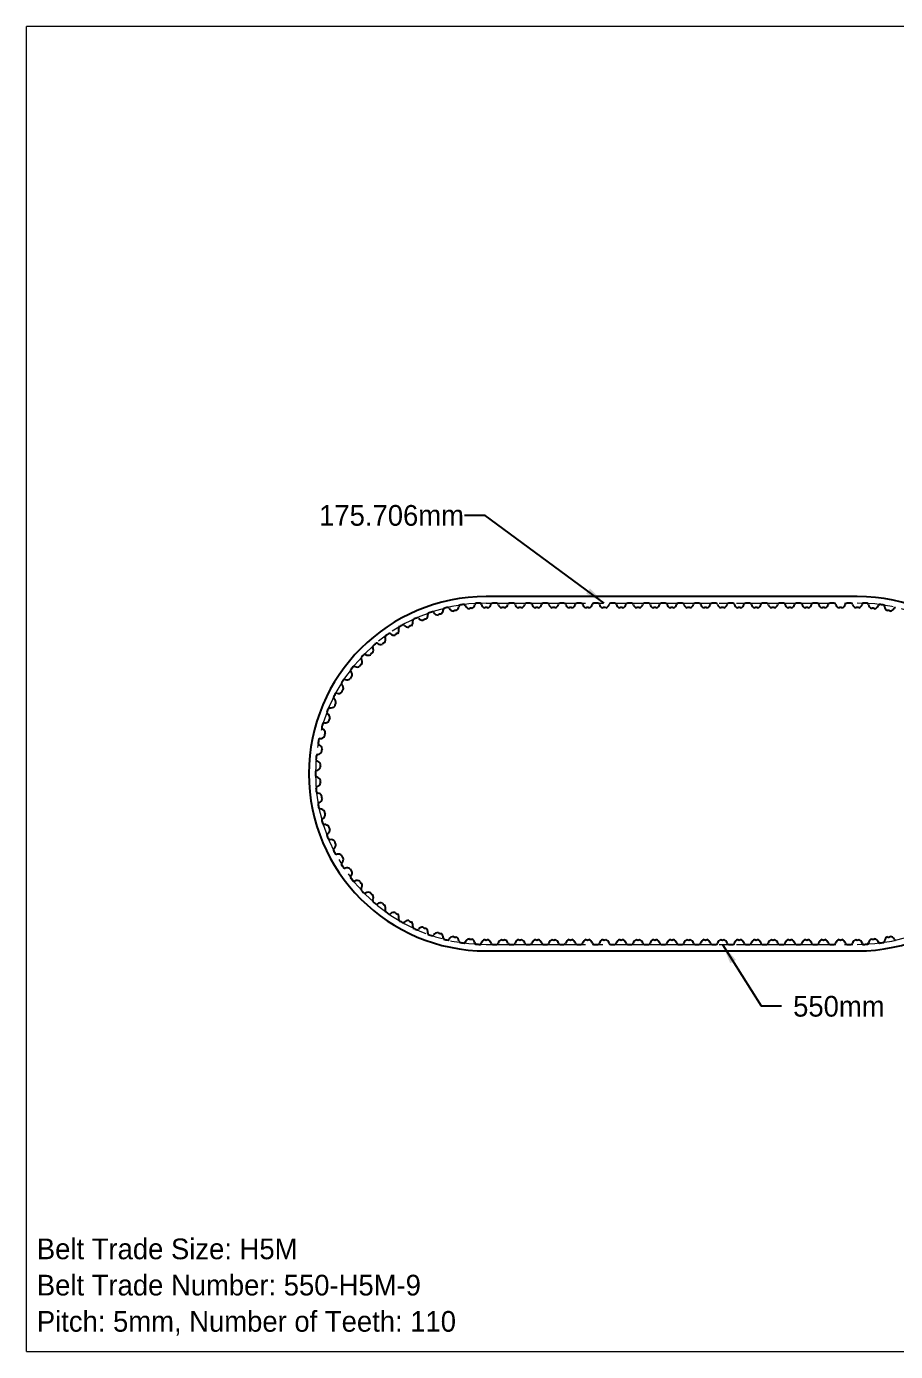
# Model space of a CAD drawing. Header units: inches. Extents: x 0.5 to 20.8, y 0.5 to 15.9.
# Drawn here: x 0.48 to 10.62, y 0.48 to 15.95 of the extents above; entities that cross this region are included whole.
import ezdxf

# ---------------------------------------------------------------- set-up
doc = ezdxf.new("R2010")
doc.units = ezdxf.units.IN
doc.header["$LTSCALE"] = 1.93327
doc.header["$MEASUREMENT"] = 0
doc.linetypes.add('SLD-Center', pattern=[0.75, 0.6, -0.05, 0.05, -0.05])
doc.linetypes.add('SLD-Solid', pattern=[0])
doc.styles.add('SLDTEXTSTYLE0', font='ARIAL.TTF', dxfattribs={"width": 0.948})
doc.styles.get("Standard").update_dxf_attribs({"font": 'ARIAL.TTF'})
doc.dimstyles.new('SLDDIMSTYLE0', dxfattribs={"dimtxt": 0.18, "dimasz": 0.234579, "dimexe": 0, "dimexo": 0.0625, "dimgap": 0, "dimtad": 0, "dimtih": 1, "dimtoh": 1, "dimdec": 0, "dimrnd": 1e-09, "dimzin": 0, "dimdsep": 46, "dimtxsty": 'STANDARD', "dimsah": 1, "dimcen": 0.09, "dimadec": 0, "dimazin": 0, "dimtfac": 0.234579, "dimtdec": 0, "dimtofl": 0, "dimtmove": 0, "dimatfit": 3, "dimfxl": 1, "dimfrac": 2, "dimtolj": 1, "dimtzin": 0, "dimarcsym": 0})

msp = doc.modelspace()

# ---------------------------------------------------------------- linework, layer by layer
at = {"color": 7, "linetype": 'SLD-Solid', "lineweight": 18}
for p, q in [((0.483, 0.483), (0.483, 15.949)), ((20.783, 15.949), (0.483, 15.949)), ((0.483, 0.483), (20.783, 0.483))]:
    msp.add_line(p, q, dxfattribs=at)
at = {"color": 7, "linetype": 'SLD-Solid', "lineweight": 25}
for p, q in [((10.178, 9.295), (5.847, 9.295)), ((5.968, 9.22), (5.924, 9.22)), ((6.165, 9.22), (6.121, 9.22)), ((6.362, 9.22), (6.317, 9.22)), ((6.559, 9.22), (6.514, 9.22)), ((6.755, 9.22), (6.711, 9.22)), ((6.952, 9.22), (6.908, 9.22)), ((7.149, 9.22), (7.105, 9.22)), ((7.346, 9.22), (7.302, 9.22)), ((7.543, 9.22), (7.499, 9.22)), ((7.74, 9.22), (7.695, 9.22)), ((7.937, 9.22), (7.892, 9.22)), ((8.133, 9.22), (8.089, 9.22)), ((8.33, 9.22), (8.286, 9.22)), ((8.527, 9.22), (8.483, 9.22)), ((8.724, 9.22), (8.68, 9.22)), ((8.921, 9.22), (8.876, 9.22)), ((9.118, 9.22), (9.073, 9.22)), ((9.315, 9.22), (9.27, 9.22)), ((9.511, 9.22), (9.467, 9.22)), ((9.708, 9.22), (9.664, 9.22)), ((9.905, 9.22), (9.861, 9.22)), ((10.102, 9.22), (10.058, 9.22)), ((5.847, 5.159), (10.178, 5.159)), ((5.924, 5.234), (5.968, 5.234)), ((6.121, 5.234), (6.165, 5.234)), ((6.317, 5.234), (6.362, 5.234)), ((6.514, 5.234), (6.559, 5.234)), ((6.711, 5.234), (6.755, 5.234)), ((6.908, 5.234), (6.952, 5.234)), ((7.105, 5.234), (7.149, 5.234)), ((7.302, 5.234), (7.346, 5.234)), ((7.499, 5.234), (7.543, 5.234)), ((7.695, 5.234), (7.74, 5.234)), ((7.892, 5.234), (7.937, 5.234)), ((8.089, 5.234), (8.133, 5.234)), ((8.286, 5.234), (8.33, 5.234)), ((8.483, 5.234), (8.527, 5.234)), ((8.68, 5.234), (8.724, 5.234)), ((8.876, 5.234), (8.921, 5.234)), ((9.073, 5.234), (9.118, 5.234)), ((9.27, 5.234), (9.315, 5.234)), ((9.467, 5.234), (9.511, 5.234)), ((9.664, 5.234), (9.708, 5.234)), ((9.861, 5.234), (9.905, 5.234)), ((10.058, 5.234), (10.102, 5.234))]:
    msp.add_line(p, q, dxfattribs=at)
at = {"color": 8, "linetype": 'SLD-Center', "lineweight": 18}
for p, q in [((5.847, 9.22), (10.178, 9.22)), ((5.847, 5.234), (10.178, 5.234))]:
    msp.add_line(p, q, dxfattribs=at)
at = {"color": 7, "linetype": 'SLD-Solid', "lineweight": 25}
for centre, radius, start, end in [((5.847, 7.227), 2.068, 90, 270), ((10.178, 7.227), 2.068, 270, 90), ((5.286, 9.139), 0.0591, 302.4913, 1.8861), ((5.365, 9.142), 0.0197, 126.5592, 181.8861), ((5.847, 7.227), 1.993, 102.9059, 104.3668), ((5.399, 9.15), 0.0197, 25.3866, 80.7135), ((5.47, 9.184), 0.0591, 205.3866, 264.7815), ((5.486, 9.1), 0.0328, 70.9091, 130.9091), ((5.47, 9.184), 0.0591, 297.0367, 356.4316), ((5.549, 9.179), 0.0197, 121.1047, 176.4316), ((5.847, 7.227), 1.993, 97.4514, 98.9122), ((5.584, 9.184), 0.0197, 19.9321, 75.2589), ((5.658, 9.211), 0.0591, 199.9321, 259.3269), ((5.666, 9.126), 0.0328, 65.4545, 125.4545), ((5.658, 9.211), 0.0591, 291.5822, 350.977), ((5.736, 9.198), 0.0197, 115.6502, 170.977), ((5.847, 7.227), 1.993, 91.9969, 93.4577), ((5.771, 9.2), 0.0197, 14.4775, 69.8044), ((5.847, 9.22), 0.0591, 194.4775, 253.8724), ((5.847, 9.135), 0.0328, 60, 120), ((5.847, 9.22), 0.0591, 286.1276, 345.5225), ((5.924, 9.2), 0.0197, 90, 165.5225), ((5.968, 9.2), 0.0197, 14.4775, 90), ((6.044, 9.22), 0.0591, 194.4775, 253.8724), ((6.044, 9.135), 0.0328, 60, 120), ((6.044, 9.22), 0.0591, 286.1276, 345.5225), ((6.121, 9.2), 0.0197, 90, 165.5225), ((6.165, 9.2), 0.0197, 14.4775, 90), ((6.241, 9.22), 0.0591, 194.4775, 253.8724), ((6.241, 9.135), 0.0328, 60, 120), ((6.241, 9.22), 0.0591, 286.1276, 345.5225), ((6.317, 9.2), 0.0197, 90, 165.5225), ((6.362, 9.2), 0.0197, 14.4775, 90), ((6.438, 9.22), 0.0591, 194.4775, 253.8724), ((6.438, 9.135), 0.0328, 60, 120), ((6.438, 9.22), 0.0591, 286.1276, 345.5225), ((6.514, 9.2), 0.0197, 90, 165.5225), ((6.559, 9.2), 0.0197, 14.4775, 90), ((6.635, 9.22), 0.0591, 194.4775, 253.8724), ((6.635, 9.135), 0.0328, 60, 120), ((6.635, 9.22), 0.0591, 286.1276, 345.5225), ((6.711, 9.2), 0.0197, 90, 165.5225), ((6.755, 9.2), 0.0197, 14.4775, 90), ((6.832, 9.22), 0.0591, 194.4775, 253.8724), ((6.832, 9.135), 0.0328, 60, 120), ((6.832, 9.22), 0.0591, 286.1276, 345.5225), ((6.908, 9.2), 0.0197, 90, 165.5225), ((6.952, 9.2), 0.0197, 14.4775, 90), ((7.029, 9.22), 0.0591, 194.4775, 253.8724), ((7.029, 9.135), 0.0328, 60, 120), ((7.029, 9.22), 0.0591, 286.1276, 345.5225), ((7.105, 9.2), 0.0197, 90, 165.5225), ((7.149, 9.2), 0.0197, 14.4775, 90), ((7.225, 9.22), 0.0591, 194.4775, 253.8724), ((7.225, 9.135), 0.0328, 60, 120), ((7.225, 9.22), 0.0591, 286.1276, 345.5225), ((7.302, 9.2), 0.0197, 90, 165.5225), ((7.346, 9.2), 0.0197, 14.4775, 90), ((7.422, 9.22), 0.0591, 194.4775, 253.8724), ((7.422, 9.135), 0.0328, 60, 120), ((7.422, 9.22), 0.0591, 286.1276, 345.5225), ((7.499, 9.2), 0.0197, 90, 165.5225), ((7.543, 9.2), 0.0197, 14.4775, 90), ((7.619, 9.22), 0.0591, 194.4775, 253.8724), ((7.619, 9.135), 0.0328, 60, 120), ((7.619, 9.22), 0.0591, 286.1276, 345.5225), ((7.695, 9.2), 0.0197, 90, 165.5225), ((7.74, 9.2), 0.0197, 14.4775, 90), ((7.816, 9.22), 0.0591, 194.4775, 253.8724), ((7.816, 9.135), 0.0328, 60, 120), ((7.816, 9.22), 0.0591, 286.1276, 345.5225), ((7.892, 9.2), 0.0197, 90, 165.5225), ((7.937, 9.2), 0.0197, 14.4775, 90), ((8.013, 9.22), 0.0591, 194.4775, 253.8724), ((8.013, 9.135), 0.0328, 60, 120), ((8.013, 9.22), 0.0591, 286.1276, 345.5225), ((8.089, 9.2), 0.0197, 90, 165.5225), ((8.133, 9.2), 0.0197, 14.4775, 90), ((8.21, 9.22), 0.0591, 194.4775, 253.8724), ((8.21, 9.135), 0.0328, 60, 120), ((8.21, 9.22), 0.0591, 286.1276, 345.5225), ((8.286, 9.2), 0.0197, 90, 165.5225), ((8.33, 9.2), 0.0197, 14.4775, 90), ((8.407, 9.22), 0.0591, 194.4775, 253.8724), ((8.407, 9.135), 0.0328, 60, 120), ((8.407, 9.22), 0.0591, 286.1276, 345.5225), ((8.483, 9.2), 0.0197, 90, 165.5225), ((8.527, 9.2), 0.0197, 14.4775, 90), ((8.603, 9.22), 0.0591, 194.4775, 253.8724), ((8.603, 9.135), 0.0328, 60, 120), ((8.603, 9.22), 0.0591, 286.1276, 345.5225), ((8.68, 9.2), 0.0197, 90, 165.5225), ((8.724, 9.2), 0.0197, 14.4775, 90), ((8.8, 9.22), 0.0591, 194.4775, 253.8724), ((8.8, 9.135), 0.0328, 60, 120), ((8.8, 9.22), 0.0591, 286.1276, 345.5225), ((8.876, 9.2), 0.0197, 90, 165.5225), ((8.921, 9.2), 0.0197, 14.4775, 90), ((8.997, 9.22), 0.0591, 194.4775, 253.8724), ((8.997, 9.135), 0.0328, 60, 120), ((8.997, 9.22), 0.0591, 286.1276, 345.5225), ((9.073, 9.2), 0.0197, 90, 165.5225), ((9.118, 9.2), 0.0197, 14.4775, 90), ((9.194, 9.22), 0.0591, 194.4775, 253.8724), ((9.194, 9.135), 0.0328, 60, 120), ((9.194, 9.22), 0.0591, 286.1276, 345.5225), ((9.27, 9.2), 0.0197, 90, 165.5225), ((9.315, 9.2), 0.0197, 14.4775, 90), ((9.391, 9.22), 0.0591, 194.4775, 253.8724), ((9.391, 9.135), 0.0328, 60, 120), ((9.391, 9.22), 0.0591, 286.1276, 345.5225), ((9.467, 9.2), 0.0197, 90, 165.5225), ((9.511, 9.2), 0.0197, 14.4775, 90), ((9.588, 9.22), 0.0591, 194.4775, 253.8724), ((9.588, 9.135), 0.0328, 60, 120), ((9.588, 9.22), 0.0591, 286.1276, 345.5225), ((9.664, 9.2), 0.0197, 90, 165.5225), ((9.708, 9.2), 0.0197, 14.4775, 90), ((9.784, 9.22), 0.0591, 194.4775, 253.8724), ((9.784, 9.135), 0.0328, 60, 120), ((9.784, 9.22), 0.0591, 286.1276, 345.5225), ((9.861, 9.2), 0.0197, 90, 165.5225), ((9.905, 9.2), 0.0197, 14.4775, 90), ((9.981, 9.22), 0.0591, 194.4775, 253.8724), ((9.981, 9.135), 0.0328, 60, 120), ((9.981, 9.22), 0.0591, 286.1276, 345.5225), ((10.058, 9.2), 0.0197, 90, 165.5225), ((10.102, 9.2), 0.0197, 14.4775, 90), ((10.178, 9.22), 0.0591, 194.4775, 253.8724), ((10.178, 9.135), 0.0328, 60, 120), ((10.178, 9.22), 0.0591, 286.1276, 345.5225), ((10.254, 9.2), 0.0197, 110.1956, 165.5225), ((10.178, 7.227), 1.993, 86.5423, 88.0031), ((10.29, 9.198), 0.0197, 9.023, 64.3498), ((10.368, 9.211), 0.0591, 189.023, 248.4178), ((10.36, 9.126), 0.0328, 54.5455, 114.5455), ((10.368, 9.211), 0.0591, 280.6731, 340.0679), ((10.442, 9.184), 0.0197, 104.7411, 160.0679), ((10.178, 7.227), 1.993, 81.0878, 82.5486), ((10.477, 9.179), 0.0197, 3.5684, 58.8953), ((10.555, 9.184), 0.0591, 183.5684, 242.9633), ((10.539, 9.1), 0.0328, 49.0909, 109.0909), ((10.555, 9.184), 0.0591, 275.2185, 334.6134), ((10.627, 9.15), 0.0197, 99.2865, 154.6134), ((4.934, 8.998), 0.0591, 313.4003, 12.7952), ((5.011, 9.016), 0.0197, 137.4683, 192.7952), ((5.847, 7.227), 1.993, 113.815, 115.2759), ((5.043, 9.03), 0.0197, 36.2957, 91.6226), ((5.107, 9.077), 0.0591, 216.2957, 275.6906), ((5.138, 8.998), 0.0328, 81.8182, 141.8182), ((5.107, 9.077), 0.0591, 307.9458, 7.3407), ((5.185, 9.087), 0.0197, 132.0138, 187.3407), ((5.847, 7.227), 1.993, 108.3605, 109.8213), ((5.218, 9.099), 0.0197, 30.8411, 86.168), ((5.286, 9.139), 0.0591, 210.8411, 270.236), ((5.31, 9.057), 0.0328, 76.3636, 136.3636), ((4.615, 8.793), 0.0591, 324.3094, 23.7043), ((4.688, 8.825), 0.0197, 148.3774, 203.7043), ((5.847, 7.227), 1.993, 124.7241, 126.185), ((4.716, 8.846), 0.0197, 47.2048, 102.5317), ((4.77, 8.903), 0.0591, 227.2048, 286.5997), ((4.816, 8.832), 0.0328, 92.7273, 152.7273), ((4.77, 8.903), 0.0591, 318.8549, 18.2498), ((4.845, 8.928), 0.0197, 142.9229, 198.2498), ((5.847, 7.227), 1.993, 119.2696, 120.7304), ((4.875, 8.946), 0.0197, 41.7502, 97.0771), ((4.934, 8.998), 0.0591, 221.7502, 281.1451), ((4.973, 8.923), 0.0328, 87.2727, 147.2727), ((4.541, 8.708), 0.0197, 153.832, 209.1589), ((5.847, 7.227), 1.993, 130.1787, 131.6395), ((4.472, 8.669), 0.0591, 329.764, 29.1589), ((4.568, 8.731), 0.0197, 52.6593, 107.9862), ((4.615, 8.793), 0.0591, 232.6593, 292.0542), ((4.668, 8.726), 0.0328, 98.1818, 158.1818), ((4.406, 8.476), 0.0328, 109.0909, 169.0909), ((4.406, 8.577), 0.0197, 159.2865, 214.6134), ((5.847, 7.227), 1.993, 135.6332, 137.0941), ((4.341, 8.532), 0.0591, 335.2185, 34.6134), ((4.431, 8.602), 0.0197, 58.1139, 113.4408), ((4.472, 8.669), 0.0591, 238.1139, 297.5087), ((4.531, 8.608), 0.0328, 103.6364, 163.6364), ((4.293, 8.333), 0.0328, 114.5455, 174.5455), ((5.847, 7.227), 1.993, 141.0878, 142.5486), ((4.284, 8.433), 0.0197, 164.7411, 220.0679), ((4.224, 8.383), 0.0591, 340.6731, 40.0679), ((4.306, 8.461), 0.0197, 63.5684, 118.8953), ((4.341, 8.532), 0.0591, 243.5684, 302.9633), ((5.847, 7.227), 1.993, 146.5423, 148.0031), ((4.177, 8.279), 0.0197, 170.1956, 225.5225), ((4.195, 8.181), 0.0328, 120, 180), ((4.122, 8.223), 0.0591, 346.1276, 45.5225), ((4.196, 8.309), 0.0197, 69.023, 124.3498), ((4.224, 8.383), 0.0591, 249.023, 308.4178), ((4.084, 8.116), 0.0197, 175.6502, 230.977), ((5.847, 7.227), 1.993, 151.9969, 153.4577), ((4.035, 8.055), 0.0591, 351.5822, 50.977), ((4.112, 8.019), 0.0328, 125.4545, 185.4545), ((4.1, 8.147), 0.0197, 74.4775, 129.8044), ((4.122, 8.223), 0.0591, 254.4775, 313.8724), ((5.847, 7.227), 1.993, 157.4514, 158.9122), ((4.008, 7.944), 0.0197, 181.1047, 236.4316), ((3.964, 7.879), 0.0591, 357.0367, 56.4316), ((4.021, 7.977), 0.0197, 79.9321, 135.2589), ((4.035, 8.055), 0.0591, 259.9321, 319.3269), ((5.847, 7.227), 1.993, 162.9059, 164.3668), ((3.948, 7.766), 0.0197, 186.5592, 241.8861), ((3.911, 7.697), 0.0591, 2.4913, 61.8861), ((3.958, 7.8), 0.0197, 85.3866, 140.7135), ((3.964, 7.879), 0.0591, 265.3866, 324.7815), ((4.045, 7.851), 0.0328, 130.9091, 190.9091), ((5.847, 7.227), 1.993, 168.3605, 169.8213), ((3.905, 7.583), 0.0197, 192.0138, 247.3407), ((3.912, 7.618), 0.0197, 90.8411, 146.168), ((3.911, 7.697), 0.0591, 270.8411, 330.236), ((3.993, 7.677), 0.0328, 136.3636, 196.3636), ((5.847, 7.227), 1.993, 173.815, 175.2759), ((3.883, 7.432), 0.0197, 96.2957, 151.6226), ((3.875, 7.51), 0.0591, 276.2957, 335.6906), ((3.875, 7.51), 0.0591, 7.9458, 67.3407), ((3.959, 7.498), 0.0328, 141.8182, 201.8182), ((3.88, 7.397), 0.0197, 197.4683, 252.7952), ((3.857, 7.322), 0.0591, 281.7502, 341.1451), ((3.857, 7.322), 0.0591, 13.4003, 72.7952), ((3.942, 7.318), 0.0328, 147.2727, 207.2727), ((5.847, 7.227), 1.993, 179.2696, 180.7304), ((3.873, 7.245), 0.0197, 101.7502, 157.0771), ((3.873, 7.209), 0.0197, 202.9229, 258.2498), ((3.857, 7.132), 0.0591, 18.8549, 78.2498), ((3.857, 7.132), 0.0591, 287.2048, 346.5997), ((3.942, 7.136), 0.0328, 152.7273, 212.7273), ((3.88, 7.057), 0.0197, 107.2048, 162.5317), ((5.847, 7.227), 1.993, 184.7241, 186.185), ((3.883, 7.021), 0.0197, 208.3774, 263.7043), ((3.875, 6.943), 0.0591, 24.3094, 83.7043), ((3.959, 6.955), 0.0328, 158.1818, 218.1818), ((3.905, 6.87), 0.0197, 112.6593, 167.9862), ((5.847, 7.227), 1.993, 190.1787, 191.6395), ((3.912, 6.836), 0.0197, 213.832, 269.1589), ((3.875, 6.943), 0.0591, 292.6593, 352.0542), ((3.911, 6.757), 0.0591, 29.764, 89.1589), ((3.948, 6.687), 0.0197, 118.1139, 173.4408), ((5.847, 7.227), 1.993, 195.6332, 197.0941), ((3.911, 6.757), 0.0591, 298.1139, 357.5087), ((3.993, 6.777), 0.0328, 163.6364, 223.6364), ((3.958, 6.653), 0.0197, 219.2865, 274.6134), ((3.964, 6.575), 0.0591, 35.2185, 94.6134), ((4.008, 6.509), 0.0197, 123.5684, 178.8953), ((5.847, 7.227), 1.993, 201.0878, 202.5486), ((3.964, 6.575), 0.0591, 303.5684, 2.9633), ((4.045, 6.603), 0.0328, 169.0909, 229.0909), ((4.021, 6.476), 0.0197, 224.7411, 280.0679), ((4.035, 6.399), 0.0591, 40.6731, 100.0679), ((4.084, 6.338), 0.0197, 129.023, 184.3498), ((4.035, 6.399), 0.0591, 309.023, 8.4178), ((4.112, 6.434), 0.0328, 174.5455, 234.5455), ((5.847, 7.227), 1.993, 206.5423, 208.0031), ((4.1, 6.306), 0.0197, 230.1956, 285.5225), ((4.122, 6.23), 0.0591, 46.1276, 105.5225), ((4.177, 6.174), 0.0197, 134.4775, 189.8044), ((4.195, 6.273), 0.0328, 180, 240), ((4.122, 6.23), 0.0591, 314.4775, 13.8724), ((5.847, 7.227), 1.993, 211.9969, 213.4577), ((4.196, 6.144), 0.0197, 235.6502, 290.977), ((4.224, 6.071), 0.0591, 51.5822, 110.977), ((4.293, 6.12), 0.0328, 185.4545, 245.4545), ((4.284, 6.02), 0.0197, 139.9321, 195.2589), ((4.224, 6.071), 0.0591, 319.9321, 19.3269), ((5.847, 7.227), 1.993, 217.4514, 218.9122), ((4.306, 5.992), 0.0197, 241.1047, 296.4316), ((4.341, 5.922), 0.0591, 57.0367, 116.4316), ((4.406, 5.977), 0.0328, 190.9091, 250.9091), ((4.406, 5.877), 0.0197, 145.3866, 200.7135), ((4.341, 5.922), 0.0591, 325.3866, 24.7815), ((5.847, 7.227), 1.993, 222.9059, 224.3668), ((4.431, 5.851), 0.0197, 246.5592, 301.8861), ((4.472, 5.784), 0.0591, 62.4913, 121.8861), ((4.531, 5.846), 0.0328, 196.3636, 256.3636), ((4.541, 5.746), 0.0197, 150.8411, 206.168), ((4.472, 5.784), 0.0591, 330.8411, 30.236), ((5.847, 7.227), 1.993, 228.3605, 229.8213), ((4.568, 5.723), 0.0197, 252.0138, 307.3407), ((4.615, 5.66), 0.0591, 67.9458, 127.3407), ((4.668, 5.727), 0.0328, 201.8182, 261.8182), ((4.615, 5.66), 0.0591, 336.2957, 35.6906), ((4.688, 5.629), 0.0197, 156.2957, 211.6226), ((5.847, 7.227), 1.993, 233.815, 235.2759), ((4.716, 5.608), 0.0197, 257.4683, 312.7952), ((4.77, 5.55), 0.0591, 73.4003, 132.7952), ((4.816, 5.622), 0.0328, 207.2727, 267.2727), ((4.77, 5.55), 0.0591, 341.7502, 41.1451), ((4.845, 5.526), 0.0197, 161.7502, 217.0771), ((5.847, 7.227), 1.993, 239.2696, 240.7304), ((4.875, 5.508), 0.0197, 262.9229, 318.2498), ((4.934, 5.455), 0.0591, 78.8549, 138.2498), ((4.973, 5.531), 0.0328, 212.7273, 272.7273), ((4.934, 5.455), 0.0591, 347.2048, 46.5997), ((5.011, 5.438), 0.0197, 167.2048, 222.5317), ((5.847, 7.227), 1.993, 244.7241, 246.185), ((5.107, 5.377), 0.0591, 84.3094, 143.7043), ((5.138, 5.456), 0.0328, 218.1818, 278.1818), ((5.107, 5.377), 0.0591, 352.6593, 52.0542), ((5.043, 5.423), 0.0197, 268.3774, 323.7043), ((5.185, 5.366), 0.0197, 172.6593, 227.9862), ((5.847, 7.227), 1.993, 250.1787, 251.6395), ((5.218, 5.355), 0.0197, 273.832, 329.1589), ((5.286, 5.315), 0.0591, 89.764, 149.1589), ((5.31, 5.396), 0.0328, 223.6364, 283.6364), ((5.286, 5.315), 0.0591, 358.1139, 57.5087), ((5.365, 5.312), 0.0197, 178.1139, 233.4408), ((5.847, 7.227), 1.993, 255.6332, 257.0941), ((5.399, 5.304), 0.0197, 279.2865, 334.6134), ((5.47, 5.27), 0.0591, 95.2185, 154.6134), ((5.486, 5.353), 0.0328, 229.0909, 289.0909), ((5.47, 5.27), 0.0591, 3.5684, 62.9633), ((5.549, 5.275), 0.0197, 183.5684, 238.8953), ((5.584, 5.27), 0.0197, 284.7411, 340.0679), ((5.658, 5.243), 0.0591, 100.6731, 160.0679), ((5.666, 5.328), 0.0328, 234.5455, 294.5455), ((5.658, 5.243), 0.0591, 9.023, 68.4178), ((5.847, 5.234), 0.0591, 106.1276, 165.5225), ((5.847, 5.319), 0.0328, 240, 300), ((5.847, 5.234), 0.0591, 14.4775, 73.8724), ((6.044, 5.234), 0.0591, 106.1276, 165.5225), ((6.044, 5.319), 0.0328, 240, 300), ((6.044, 5.234), 0.0591, 14.4775, 73.8724), ((6.241, 5.234), 0.0591, 106.1276, 165.5225), ((6.241, 5.319), 0.0328, 240, 300), ((6.241, 5.234), 0.0591, 14.4775, 73.8724), ((6.438, 5.234), 0.0591, 106.1276, 165.5225), ((6.438, 5.319), 0.0328, 240, 300), ((6.438, 5.234), 0.0591, 14.4775, 73.8724), ((6.635, 5.234), 0.0591, 106.1276, 165.5225), ((6.635, 5.319), 0.0328, 240, 300), ((6.635, 5.234), 0.0591, 14.4775, 73.8724), ((6.832, 5.234), 0.0591, 106.1276, 165.5225), ((6.832, 5.319), 0.0328, 240, 300), ((6.832, 5.234), 0.0591, 14.4775, 73.8724), ((7.029, 5.234), 0.0591, 106.1276, 165.5225), ((7.029, 5.319), 0.0328, 240, 300), ((7.029, 5.234), 0.0591, 14.4775, 73.8724), ((7.225, 5.234), 0.0591, 106.1276, 165.5225), ((7.225, 5.319), 0.0328, 240, 300), ((7.225, 5.234), 0.0591, 14.4775, 73.8724), ((7.422, 5.234), 0.0591, 106.1276, 165.5225), ((7.422, 5.319), 0.0328, 240, 300), ((7.422, 5.234), 0.0591, 14.4775, 73.8724), ((7.619, 5.234), 0.0591, 106.1276, 165.5225), ((7.619, 5.319), 0.0328, 240, 300), ((7.619, 5.234), 0.0591, 14.4775, 73.8724), ((7.816, 5.234), 0.0591, 106.1276, 165.5225), ((7.816, 5.319), 0.0328, 240, 300), ((7.816, 5.234), 0.0591, 14.4775, 73.8724), ((8.013, 5.234), 0.0591, 106.1276, 165.5225), ((8.013, 5.319), 0.0328, 240, 300), ((8.013, 5.234), 0.0591, 14.4775, 73.8724), ((8.21, 5.234), 0.0591, 106.1276, 165.5225), ((8.21, 5.319), 0.0328, 240, 300), ((8.21, 5.234), 0.0591, 14.4775, 73.8724), ((8.407, 5.234), 0.0591, 106.1276, 165.5225), ((8.407, 5.319), 0.0328, 240, 300), ((8.407, 5.234), 0.0591, 14.4775, 73.8724), ((8.603, 5.234), 0.0591, 106.1276, 165.5225), ((8.603, 5.319), 0.0328, 240, 300), ((8.603, 5.234), 0.0591, 14.4775, 73.8724), ((8.8, 5.234), 0.0591, 106.1276, 165.5225), ((8.8, 5.319), 0.0328, 240, 300), ((8.8, 5.234), 0.0591, 14.4775, 73.8724), ((8.997, 5.234), 0.0591, 106.1276, 165.5225), ((8.997, 5.319), 0.0328, 240, 300), ((8.997, 5.234), 0.0591, 14.4775, 73.8724), ((9.194, 5.234), 0.0591, 106.1276, 165.5225), ((9.194, 5.319), 0.0328, 240, 300), ((9.194, 5.234), 0.0591, 14.4775, 73.8724), ((9.391, 5.234), 0.0591, 106.1276, 165.5225), ((9.391, 5.319), 0.0328, 240, 300), ((9.391, 5.234), 0.0591, 14.4775, 73.8724), ((9.588, 5.234), 0.0591, 106.1276, 165.5225), ((9.588, 5.319), 0.0328, 240, 300), ((9.588, 5.234), 0.0591, 14.4775, 73.8724), ((9.784, 5.234), 0.0591, 106.1276, 165.5225), ((9.784, 5.319), 0.0328, 240, 300), ((9.784, 5.234), 0.0591, 14.4775, 73.8724), ((9.981, 5.234), 0.0591, 106.1276, 165.5225), ((9.981, 5.319), 0.0328, 240, 300), ((9.981, 5.234), 0.0591, 14.4775, 73.8724), ((10.178, 5.234), 0.0591, 106.1276, 165.5225), ((10.178, 5.319), 0.0328, 240, 300), ((10.178, 5.234), 0.0591, 14.4775, 73.8724), ((10.368, 5.243), 0.0591, 111.5822, 170.977), ((10.36, 5.328), 0.0328, 245.4545, 305.4545), ((10.368, 5.243), 0.0591, 19.9321, 79.3269), ((10.442, 5.27), 0.0197, 199.9321, 255.2589), ((10.477, 5.275), 0.0197, 301.1047, 356.4316), ((10.555, 5.27), 0.0591, 117.0367, 176.4316), ((10.539, 5.353), 0.0328, 250.9091, 310.9091), ((10.555, 5.27), 0.0591, 25.3866, 84.7815), ((10.627, 5.304), 0.0197, 205.3866, 260.7135), ((5.847, 7.227), 1.993, 261.0878, 262.5486), ((5.736, 5.255), 0.0197, 189.023, 244.3498), ((5.847, 7.227), 1.993, 266.5423, 268.0031), ((5.771, 5.253), 0.0197, 290.1956, 345.5225), ((5.924, 5.253), 0.0197, 194.4775, 270), ((5.968, 5.253), 0.0197, 270, 345.5225), ((6.121, 5.253), 0.0197, 194.4775, 270), ((6.165, 5.253), 0.0197, 270, 345.5225), ((6.317, 5.253), 0.0197, 194.4775, 270), ((6.362, 5.253), 0.0197, 270, 345.5225), ((6.514, 5.253), 0.0197, 194.4775, 270), ((6.559, 5.253), 0.0197, 270, 345.5225), ((6.711, 5.253), 0.0197, 194.4775, 270), ((6.755, 5.253), 0.0197, 270, 345.5225), ((6.908, 5.253), 0.0197, 194.4775, 270), ((6.952, 5.253), 0.0197, 270, 345.5225), ((7.105, 5.253), 0.0197, 194.4775, 270), ((7.149, 5.253), 0.0197, 270, 345.5225), ((7.302, 5.253), 0.0197, 194.4775, 270), ((7.346, 5.253), 0.0197, 270, 345.5225), ((7.499, 5.253), 0.0197, 194.4775, 270), ((7.543, 5.253), 0.0197, 270, 345.5225), ((7.695, 5.253), 0.0197, 194.4775, 270), ((7.74, 5.253), 0.0197, 270, 345.5225), ((7.892, 5.253), 0.0197, 194.4775, 270), ((7.937, 5.253), 0.0197, 270, 345.5225), ((8.089, 5.253), 0.0197, 194.4775, 270), ((8.133, 5.253), 0.0197, 270, 345.5225), ((8.286, 5.253), 0.0197, 194.4775, 270), ((8.33, 5.253), 0.0197, 270, 345.5225), ((8.483, 5.253), 0.0197, 194.4775, 270), ((8.527, 5.253), 0.0197, 270, 345.5225), ((8.68, 5.253), 0.0197, 194.4775, 270), ((8.724, 5.253), 0.0197, 270, 345.5225), ((8.876, 5.253), 0.0197, 194.4775, 270), ((8.921, 5.253), 0.0197, 270, 345.5225), ((9.073, 5.253), 0.0197, 194.4775, 270), ((9.118, 5.253), 0.0197, 270, 345.5225), ((9.27, 5.253), 0.0197, 194.4775, 270), ((9.315, 5.253), 0.0197, 270, 345.5225), ((9.467, 5.253), 0.0197, 194.4775, 270), ((9.511, 5.253), 0.0197, 270, 345.5225), ((9.664, 5.253), 0.0197, 194.4775, 270), ((9.708, 5.253), 0.0197, 270, 345.5225), ((9.861, 5.253), 0.0197, 194.4775, 270), ((9.905, 5.253), 0.0197, 270, 345.5225), ((10.058, 5.253), 0.0197, 194.4775, 270), ((10.102, 5.253), 0.0197, 270, 345.5225), ((10.254, 5.253), 0.0197, 194.4775, 249.8044), ((10.178, 7.227), 1.993, 271.9969, 273.4577), ((10.29, 5.255), 0.0197, 295.6502, 350.977), ((10.178, 7.227), 1.993, 277.4514, 278.9122)]:
    msp.add_arc(centre, radius, start, end, dxfattribs=at)
at = {"color": 8, "linetype": 'SLD-Center', "lineweight": 18}
for centre, start, end in [((5.847, 7.227), 90, 270), ((10.178, 7.227), 270, 90)]:
    msp.add_arc(centre, 1.993, start, end, dxfattribs=at)

# ---------------------------------------------------------------- texts
at = {"color": 7, "linetype": 'Continuous', "lineweight": 0, "style": 'SLDTEXTSTYLE0'}
for s, insert, char_height, attachment_point in [('175.706mm', (4.743, 10.364), 0.2417, 2), (' 550mm', (9.34, 4.634), 0.2417, 1), ('Belt Trade Size: H5M', (0.604, 1.802), 0.24166, 1), ('Belt Trade Number: 550-H5M-9', (0.604, 1.379), 0.24166, 1), ('Pitch: 5mm, Number of Teeth: 110', (0.604, 0.956), 0.24166, 1)]:
    msp.add_mtext(s, dxfattribs=dict(at, insert=insert, char_height=char_height, attachment_point=attachment_point))

# ---------------------------------------------------------------- leaders
at = {"color": 7, "linetype": 'Continuous', "lineweight": 0}
for points in [[(7.225, 9.22), (5.836, 10.242), (5.595, 10.242)], [(8.603, 5.234), (9.054, 4.518), (9.295, 4.518)]]:
    msp.add_leader(points, dimstyle='SLDDIMSTYLE0', dxfattribs=at)

doc.saveas('drawing.dxf')
